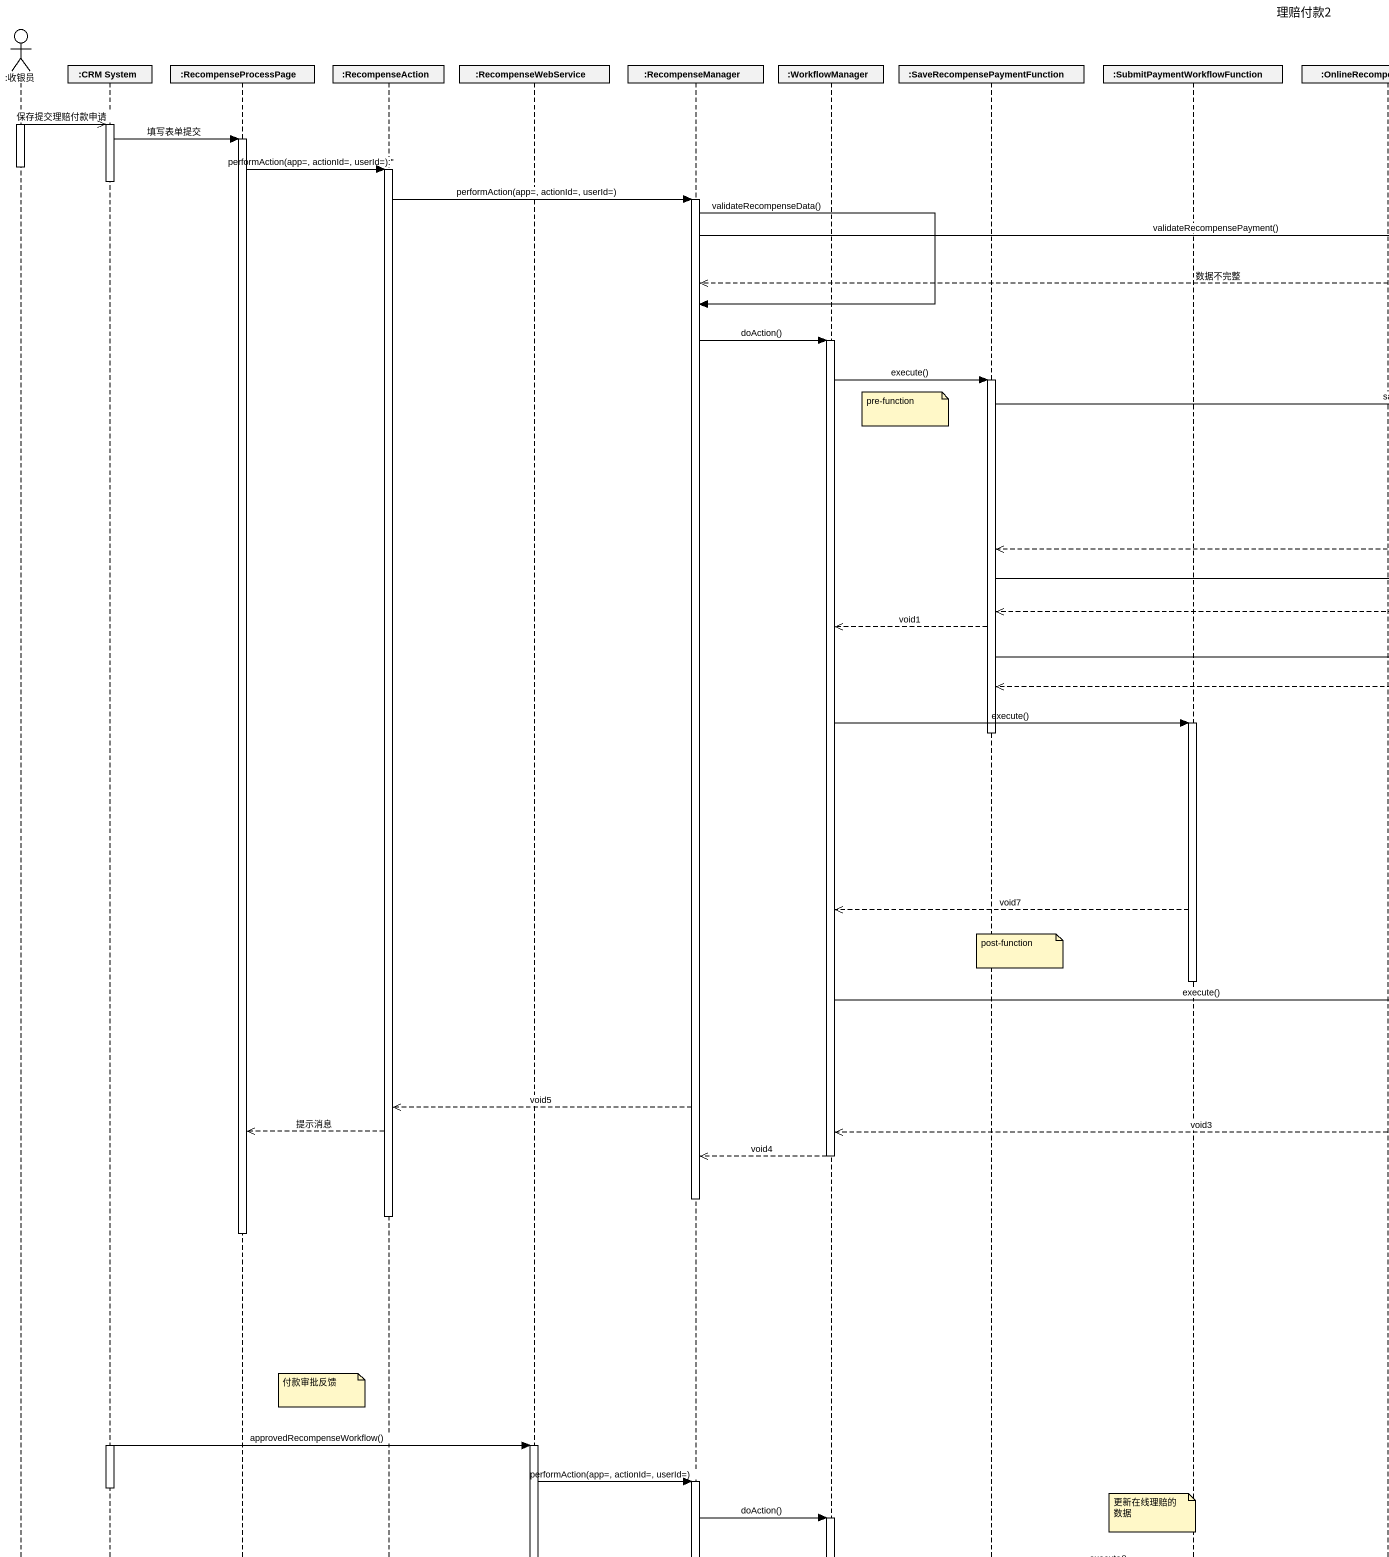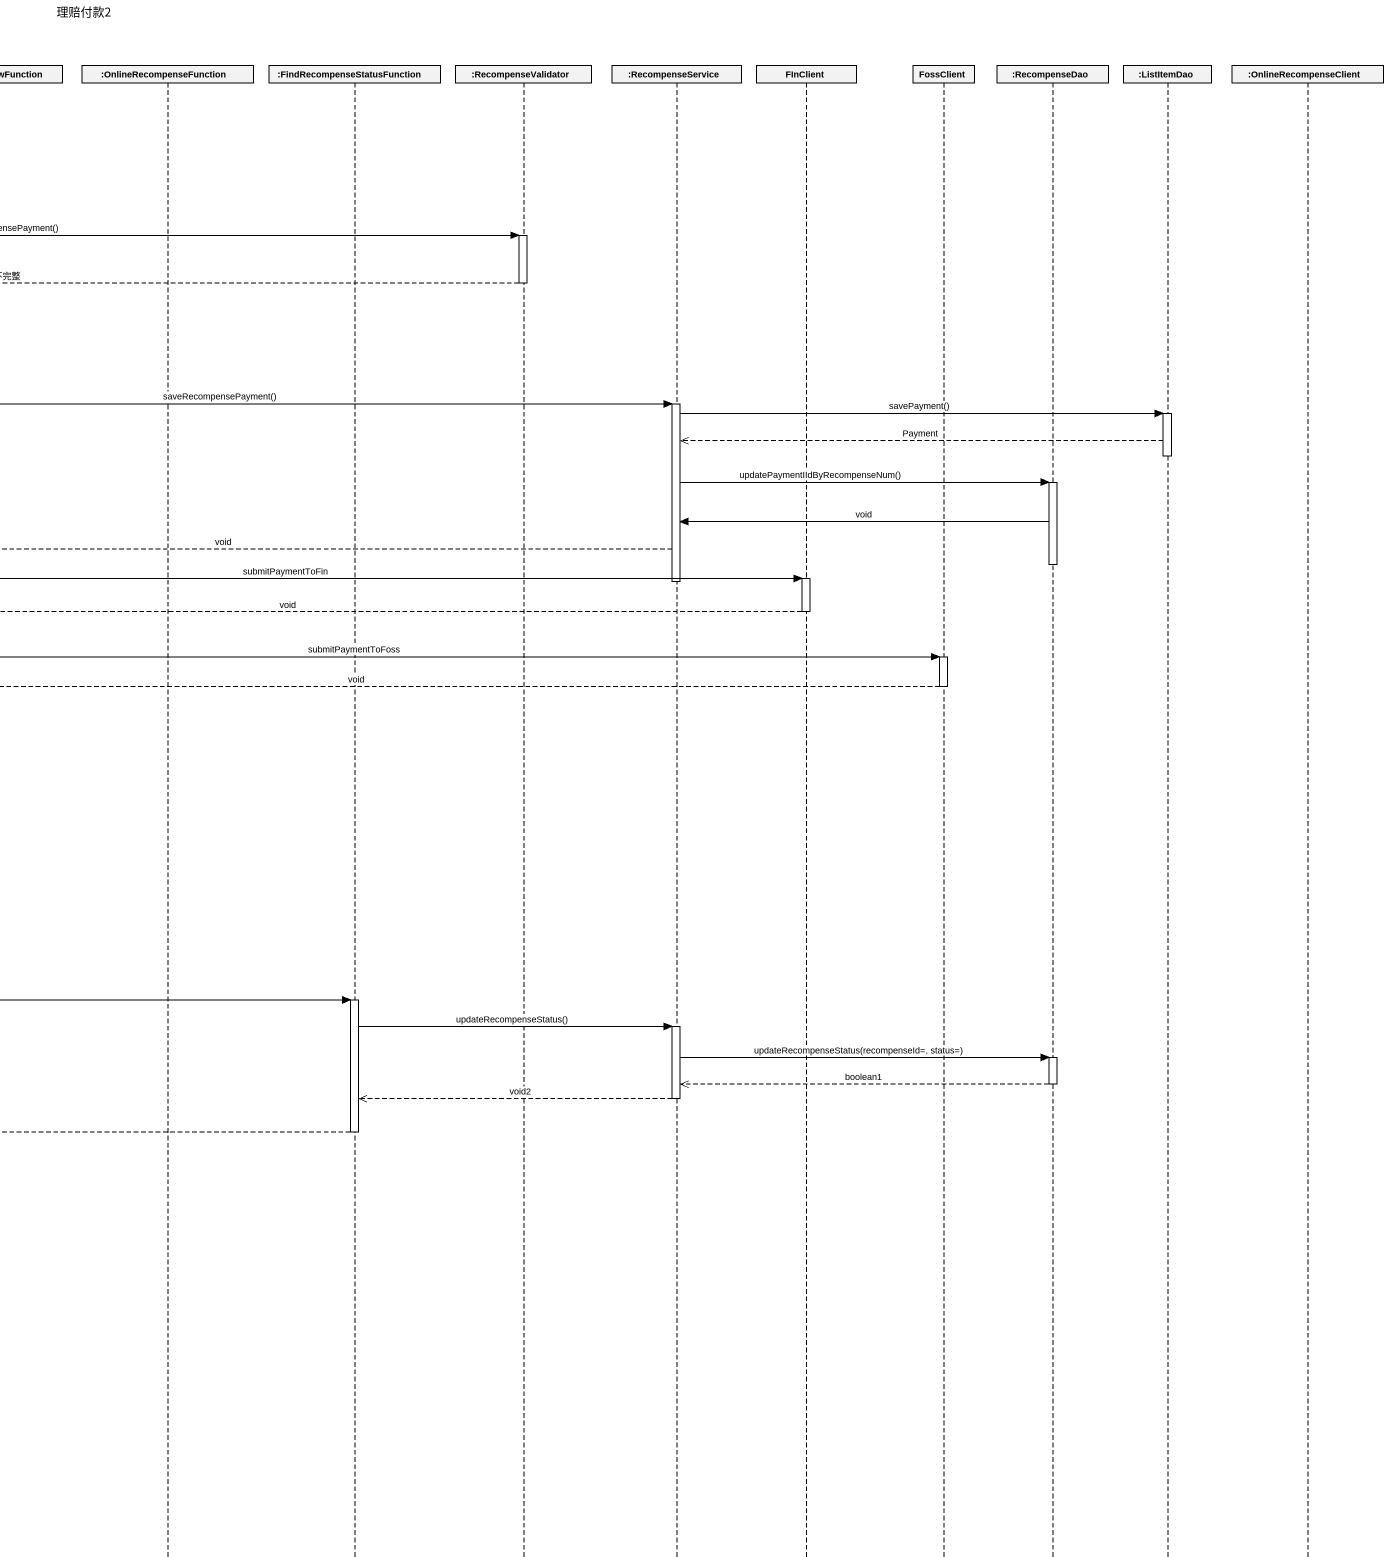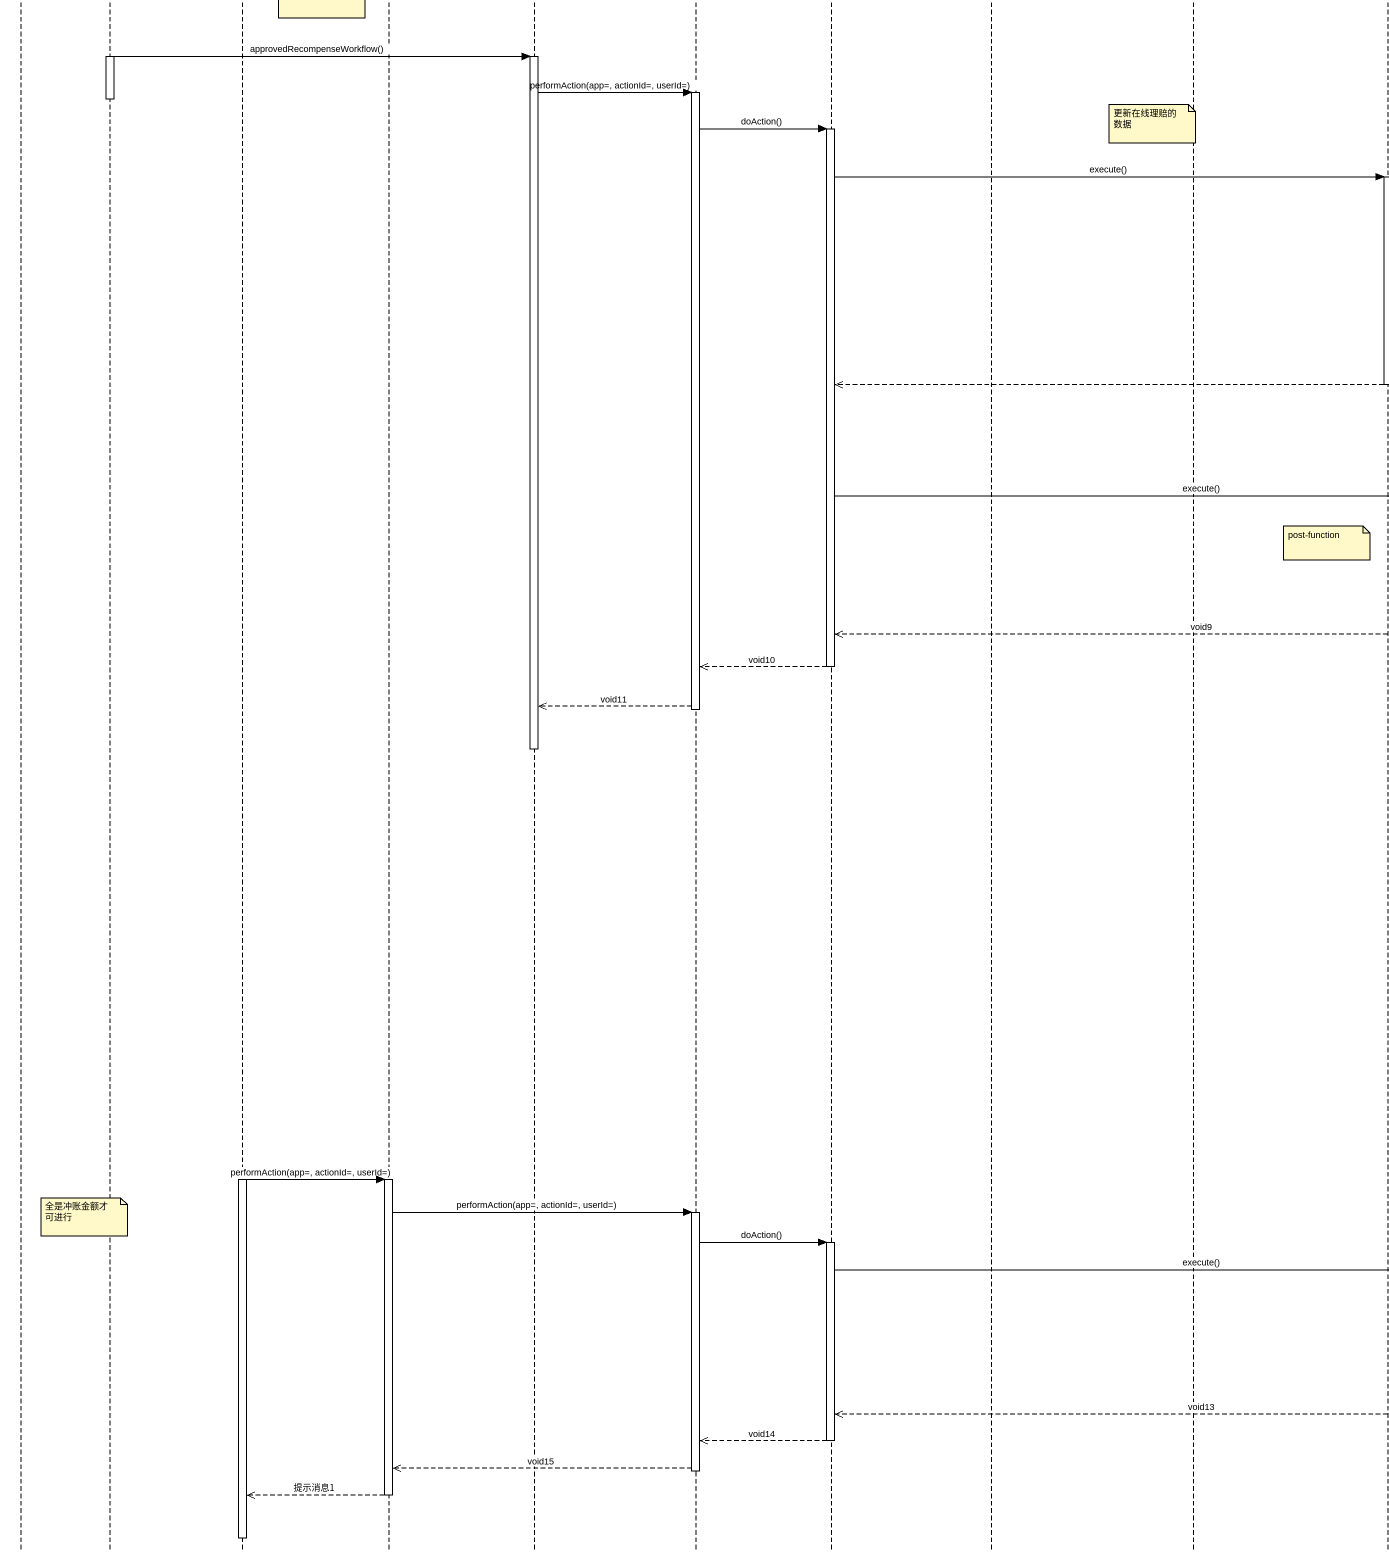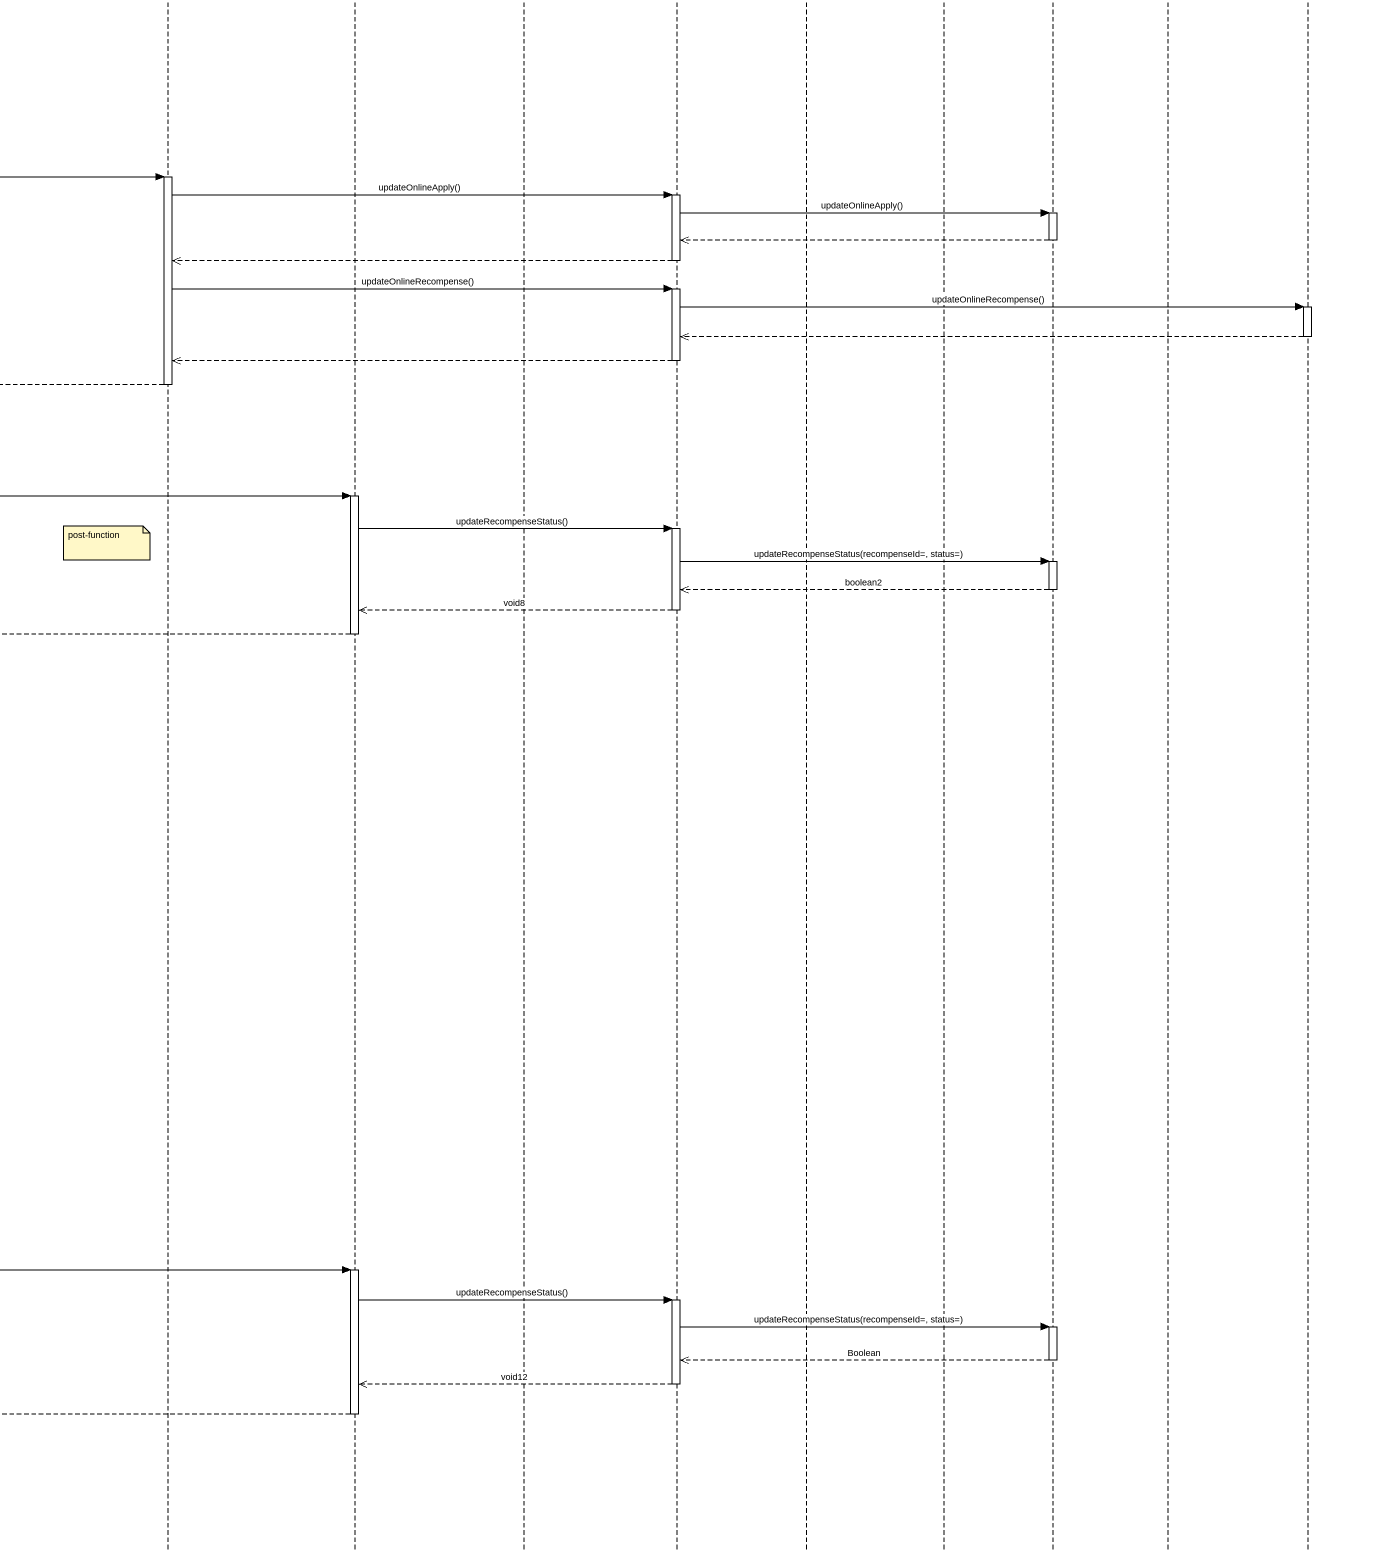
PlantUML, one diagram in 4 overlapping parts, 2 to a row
@startuml
title 理赔付款2
hide footbox
actor ":收银员" as 收银员
participant ":CRM System" as CRM_System
participant ":RecompenseProcessPage" as RecompenseProcessPage
participant ":RecompenseAction" as RecompenseAction
participant ":RecompenseWebService" as RecompenseWebService
participant ":RecompenseManager" as RecompenseManager
participant ":WorkflowManager" as WorkflowManager
participant ":SaveRecompensePaymentFunction" as SaveRecompensePaymentFunctio
participant ":SubmitPaymentWorkflowFunction" as SubmitPaymentWorkflowFunctio
participant ":OnlineRecompenseFunction" as OnlineRecompenseFunction
participant ":FindRecompenseStatusFunction" as FindRecompenseStatusFunction
participant ":RecompenseValidator" as RecompenseValidator
participant ":RecompenseService" as RecompenseService
participant FInClient
participant FossClient
participant ":RecompenseDao" as RecompenseDao
participant ":ListItemDao" as ListItemDao
participant ":OnlineRecompenseClient" as OnlineRecompenseClient

activate 收银员
收银员 ->> CRM_System : 保存提交理赔付款申请
activate CRM_System
CRM_System -> RecompenseProcessPage : 填写表单提交
activate RecompenseProcessPage
deactivate 收银员
RecompenseProcessPage -> RecompenseAction : performAction(app=, actionId=, userId=):''
activate RecompenseAction
deactivate CRM_System
RecompenseAction -> RecompenseManager : performAction(app=, actionId=, userId=)
activate RecompenseManager
RecompenseManager -> RecompenseValidator : validateRecompensePayment()
activate RecompenseValidator
RecompenseValidator -->> RecompenseManager : 数据不完整
deactivate RecompenseValidator
RecompenseManager -> RecompenseManager : validateRecompenseData()
RecompenseManager -> WorkflowManager : doAction()
activate WorkflowManager
WorkflowManager -> SaveRecompensePaymentFunctio : execute()
activate SaveRecompensePaymentFunctio
SaveRecompensePaymentFunctio -> RecompenseService : saveRecompensePayment()
activate RecompenseService
note right of WorkflowManager : pre-function
RecompenseService -> ListItemDao : savePayment()
activate ListItemDao
ListItemDao -->> RecompenseService : Payment
deactivate ListItemDao
RecompenseService -> RecompenseDao : updatePaymentIIdByRecompenseNum()
activate RecompenseDao
RecompenseDao -> RecompenseService : void
RecompenseService -->> SaveRecompensePaymentFunctio : void
deactivate RecompenseDao
SaveRecompensePaymentFunctio -> FInClient : submitPaymentToFin
activate FInClient
deactivate RecompenseService
FInClient -->> SaveRecompensePaymentFunctio : void
deactivate FInClient
SaveRecompensePaymentFunctio -->> WorkflowManager : void1
SaveRecompensePaymentFunctio -> FossClient : submitPaymentToFoss
activate FossClient
FossClient -->> SaveRecompensePaymentFunctio : void
deactivate FossClient
WorkflowManager -> SubmitPaymentWorkflowFunctio : execute()
activate SubmitPaymentWorkflowFunctio
deactivate SaveRecompensePaymentFunctio
SubmitPaymentWorkflowFunctio -->> WorkflowManager : void7
note over SaveRecompensePaymentFunctio : post-function
deactivate SubmitPaymentWorkflowFunctio
WorkflowManager -> FindRecompenseStatusFunction : execute()
activate FindRecompenseStatusFunction
FindRecompenseStatusFunction -> RecompenseService : updateRecompenseStatus()
activate RecompenseService
RecompenseService -> RecompenseDao : updateRecompenseStatus(recompenseId=, status=)
activate RecompenseDao
RecompenseDao -->> RecompenseService : boolean1
deactivate RecompenseDao
RecompenseService -->> FindRecompenseStatusFunction : void2
deactivate RecompenseService
RecompenseManager -->> RecompenseAction : void5
RecompenseAction -->> RecompenseProcessPage : 提示消息
FindRecompenseStatusFunction -->> WorkflowManager : void3
deactivate FindRecompenseStatusFunction
WorkflowManager -->> RecompenseManager : void4
deactivate WorkflowManager
deactivate RecompenseManager
deactivate RecompenseAction
deactivate RecompenseProcessPage
note left of RecompenseAction : 付款审批反馈
activate CRM_System
CRM_System -> RecompenseWebService : approvedRecompenseWorkflow()
activate RecompenseWebService
RecompenseWebService -> RecompenseManager : performAction(app=, actionId=, userId=)
activate RecompenseManager
deactivate CRM_System
note over SubmitPaymentWorkflowFunctio : 更新在线理赔的数据
RecompenseManager -> WorkflowManager : doAction()
activate WorkflowManager
WorkflowManager -> OnlineRecompenseFunction : execute()
activate OnlineRecompenseFunction
OnlineRecompenseFunction -> RecompenseService : updateOnlineApply()
activate RecompenseService
RecompenseService -> RecompenseDao : updateOnlineApply()
activate RecompenseDao
RecompenseDao -->> RecompenseService
deactivate RecompenseDao
RecompenseService -->> OnlineRecompenseFunction
deactivate RecompenseService
OnlineRecompenseFunction -> RecompenseService : updateOnlineRecompense()
activate RecompenseService
RecompenseService -> OnlineRecompenseClient : updateOnlineRecompense()
activate OnlineRecompenseClient
OnlineRecompenseClient -->> RecompenseService
deactivate OnlineRecompenseClient
RecompenseService -->> OnlineRecompenseFunction
deactivate RecompenseService
OnlineRecompenseFunction -->> WorkflowManager
deactivate OnlineRecompenseFunction
WorkflowManager -> FindRecompenseStatusFunction : execute()
activate FindRecompenseStatusFunction
FindRecompenseStatusFunction -> RecompenseService : updateRecompenseStatus()
activate RecompenseService
note left of OnlineRecompenseFunction : post-function
RecompenseService -> RecompenseDao : updateRecompenseStatus(recompenseId=, status=)
activate RecompenseDao
RecompenseDao -->> RecompenseService : boolean2
deactivate RecompenseDao
RecompenseService -->> FindRecompenseStatusFunction : void8
deactivate RecompenseService
FindRecompenseStatusFunction -->> WorkflowManager : void9
deactivate FindRecompenseStatusFunction
WorkflowManager -->> RecompenseManager : void10
deactivate WorkflowManager
RecompenseManager -->> RecompenseWebService : void11
deactivate RecompenseManager
deactivate RecompenseWebService
activate RecompenseProcessPage
RecompenseProcessPage -> RecompenseAction : performAction(app=, actionId=, userId=)
activate RecompenseAction
RecompenseAction -> RecompenseManager : performAction(app=, actionId=, userId=)
activate RecompenseManager
note over CRM_System : 全是冲账金额才可进行
RecompenseManager -> WorkflowManager : doAction()
activate WorkflowManager
WorkflowManager -> FindRecompenseStatusFunction : execute()
activate FindRecompenseStatusFunction
FindRecompenseStatusFunction -> RecompenseService : updateRecompenseStatus()
activate RecompenseService
RecompenseService -> RecompenseDao : updateRecompenseStatus(recompenseId=, status=)
activate RecompenseDao
RecompenseDao -->> RecompenseService : Boolean
deactivate RecompenseDao
RecompenseService -->> FindRecompenseStatusFunction : void12
deactivate RecompenseService
FindRecompenseStatusFunction -->> WorkflowManager : void13
deactivate FindRecompenseStatusFunction
WorkflowManager -->> RecompenseManager : void14
deactivate WorkflowManager
RecompenseManager -->> RecompenseAction : void15
deactivate RecompenseManager
RecompenseAction -->> RecompenseProcessPage : 提示消息1
deactivate RecompenseAction
deactivate RecompenseProcessPage
@enduml
